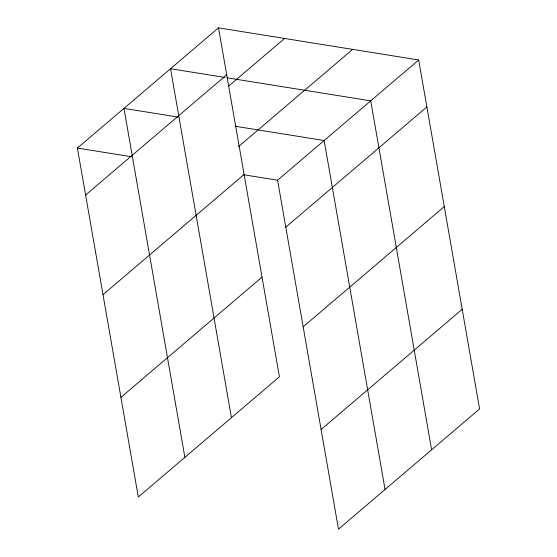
<?xml version="1.0" encoding="UTF-8"?>
<svg xmlns="http://www.w3.org/2000/svg" width="557" height="557" viewBox="0 0 557 557"><rect width="100%" height="100%" fill="white"/><g stroke="black" fill="none" stroke-linecap="round" stroke-linejoin="round"><path stroke-width="0.84" d="M218.511 27.85L279.419 376.797L138.31 497.011L77.409 148.065L218.511 27.85L418.69 59.989L479.591 408.935L338.489 529.15L277.581 180.203L418.69 59.989M85.604 195.02L226.706 74.805M228.725 86.036L284.571 38.454M238.417 146.686L352.637 49.378M102.996 294.681L244.105 174.466M285.783 227.159L426.885 106.944M120.918 397.357L262.02 277.142M303.175 326.813L444.277 206.598M321.09 429.489L462.199 309.274M224.582 77.402L170.539 68.72L231.44 417.673M227.159 77.813L370.718 100.859L431.619 449.805M178.017 117.067L123.974 108.392L184.875 457.346M235.124 126.237L324.153 140.531L385.054 489.478M77.409 148.065L131.452 156.74M243.27 174.689L277.581 180.203"/></g></svg>
